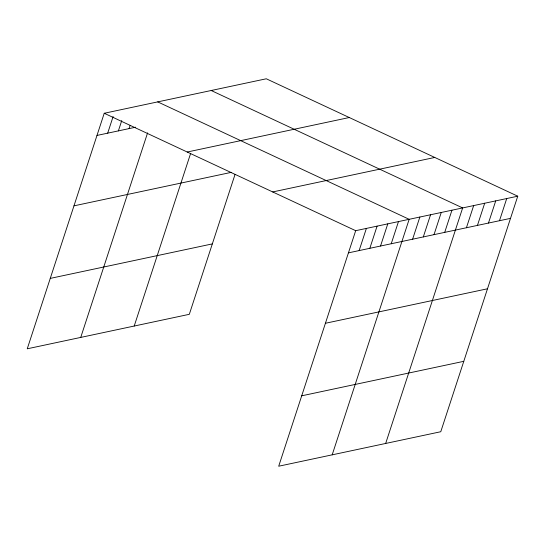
<?xml version="1.0" encoding="UTF-8"?>
<svg xmlns="http://www.w3.org/2000/svg" width="545" height="545" viewBox="0 0 545 545"><rect width="100%" height="100%" fill="white"/><g stroke="black" fill="none" stroke-linecap="round" stroke-linejoin="round"><path stroke-width="0.82" d="M517.75 196.2L355.681 230.692L278.699 466.22L440.769 431.729L517.75 196.2L266.301 78.78L104.231 113.271L27.25 348.8L189.319 314.308L235.011 174.509M107.685 133.157L113.122 116.535M118.381 130.882L121.746 120.588M129.076 128.606L130.112 125.439M80.735 337.416L147.593 132.857M134.213 326.033L190.614 153.479M359.135 250.584L366.376 228.416M369.83 248.309L377.079 226.141M380.526 246.033L387.774 223.866M391.221 243.758L398.47 221.59M332.184 454.843L409.166 219.308L157.716 101.888M412.613 239.201L419.861 217.033M423.315 236.925L430.557 214.757M434.011 234.65L441.252 212.482M444.706 232.374L451.948 210.207M385.662 443.46L462.651 207.931L211.194 90.504M466.425 227.749L473.666 205.581M477.44 225.405L484.689 203.237M488.463 223.062L495.712 200.894M499.486 220.711L506.727 198.543M96.99 135.439L135.657 127.203M187.214 152.021L349.277 117.529M73.977 205.847L231.318 172.356M272.704 191.942L434.774 157.451M50.263 278.393L212.332 243.894M348.439 252.86L510.502 218.368M325.426 323.274L487.489 288.782M301.712 395.813L463.781 361.321M104.231 113.271L355.681 230.692"/></g></svg>
